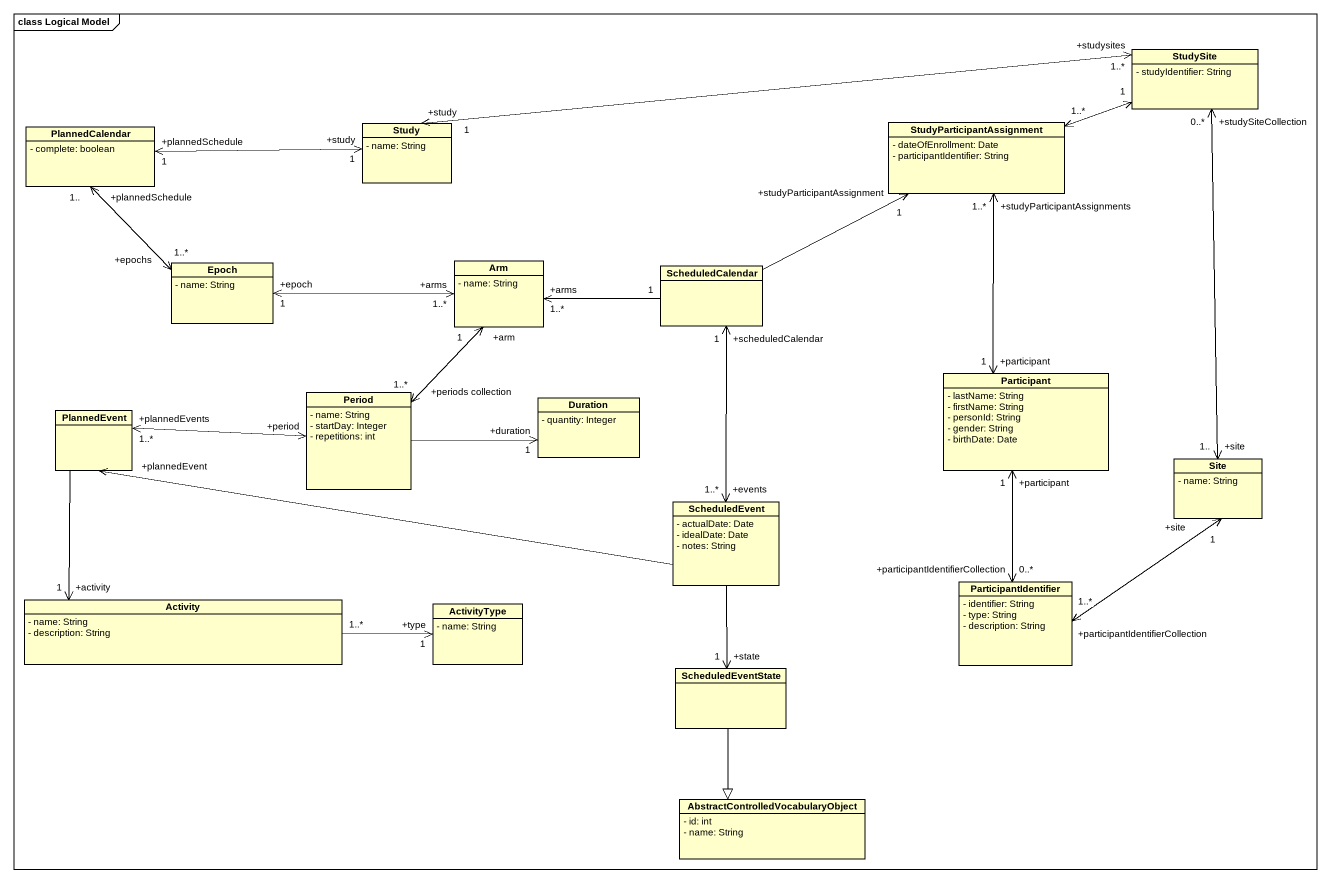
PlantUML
@startuml
mainframe class Logical Model
hide circle
hide empty members
skinparam classAttributeIconSize 0
class StudySite {
  - studyIdentifier: String
}
class PlannedCalendar {
  - complete: boolean
}
class Study {
  - name: String
}
class StudyParticipantAssignment {
  - dateOfEnrollment: Date
  - participantIdentifier: String
}
class Epoch {
  - name: String
}
class Arm {
  - name: String
}
class ScheduledCalendar
class Period {
  - name: String
  - startDay: Integer
  - repetitions: int
}
class Duration {
  - quantity: Integer
}
class "Participant" as Participant_ {
  - lastName: String
  - firstName: String
  - personId: String
  - gender: String
  - birthDate: Date
}
class PlannedEvent
class Site {
  - name: String
}
class ScheduledEvent {
  - actualDate: Date
  - idealDate: Date
  - notes: String
}
class ParticipantIdentifier {
  - identifier: String
  - type: String
  - description: String
}
class Activity {
  - name: String
  - description: String
}
class ActivityType {
  - name: String
}
class ScheduledEventState
class "AbstractControlledVocabularyObject" as AbstractControlledVocabulary {
  - id: int
  - name: String
}
StudySite "1" <-left-> "1..*" StudyParticipantAssignment
PlannedCalendar "+plannedSchedule\n1" <-right-> "+study\n1" Study
PlannedCalendar "+plannedSchedule\n1.." <--> "+epochs\n1..*" Epoch
Study "+study\n1" <-right-> "+studysites\n1..*" StudySite
Epoch "+epoch\n1" <-right-> "+arms\n1..*" Arm
Arm "+arm\n1" <--> "+periods collection\n1..*" Period
ScheduledCalendar -right-> "+studyParticipantAssignment\n1" StudyParticipantAssignment
ScheduledCalendar "1" -left-> "+arms\n1..*" Arm
ScheduledCalendar "+scheduledCalendar\n1" <--> "+events\n1..*" ScheduledEvent
Period -right-> "+duration\n1" Duration
Period "+period" <-left-> "+plannedEvents\n1..*" PlannedEvent
Participant_ "+participant\n1" <-up-> "+studyParticipantAssignments\n1..*" StudyParticipantAssignment
Participant_ "+participant\n1" <--> "+participantIdentifierCollection\n0..*" ParticipantIdentifier
PlannedEvent "+plannedEvent" <-right- ScheduledEvent
PlannedEvent --> "+activity\n1" Activity
Site "+site\n1.." <-up-> "+studySiteCollection\n0..*" StudySite
Site "+site\n1" <--> "+participantIdentifierCollection\n1..*" ParticipantIdentifier
ScheduledEvent --> "+state\n1" ScheduledEventState
ActivityType "+type\n1" <-left- "1..*" Activity
ScheduledEventState --|> AbstractControlledVocabulary
@enduml
